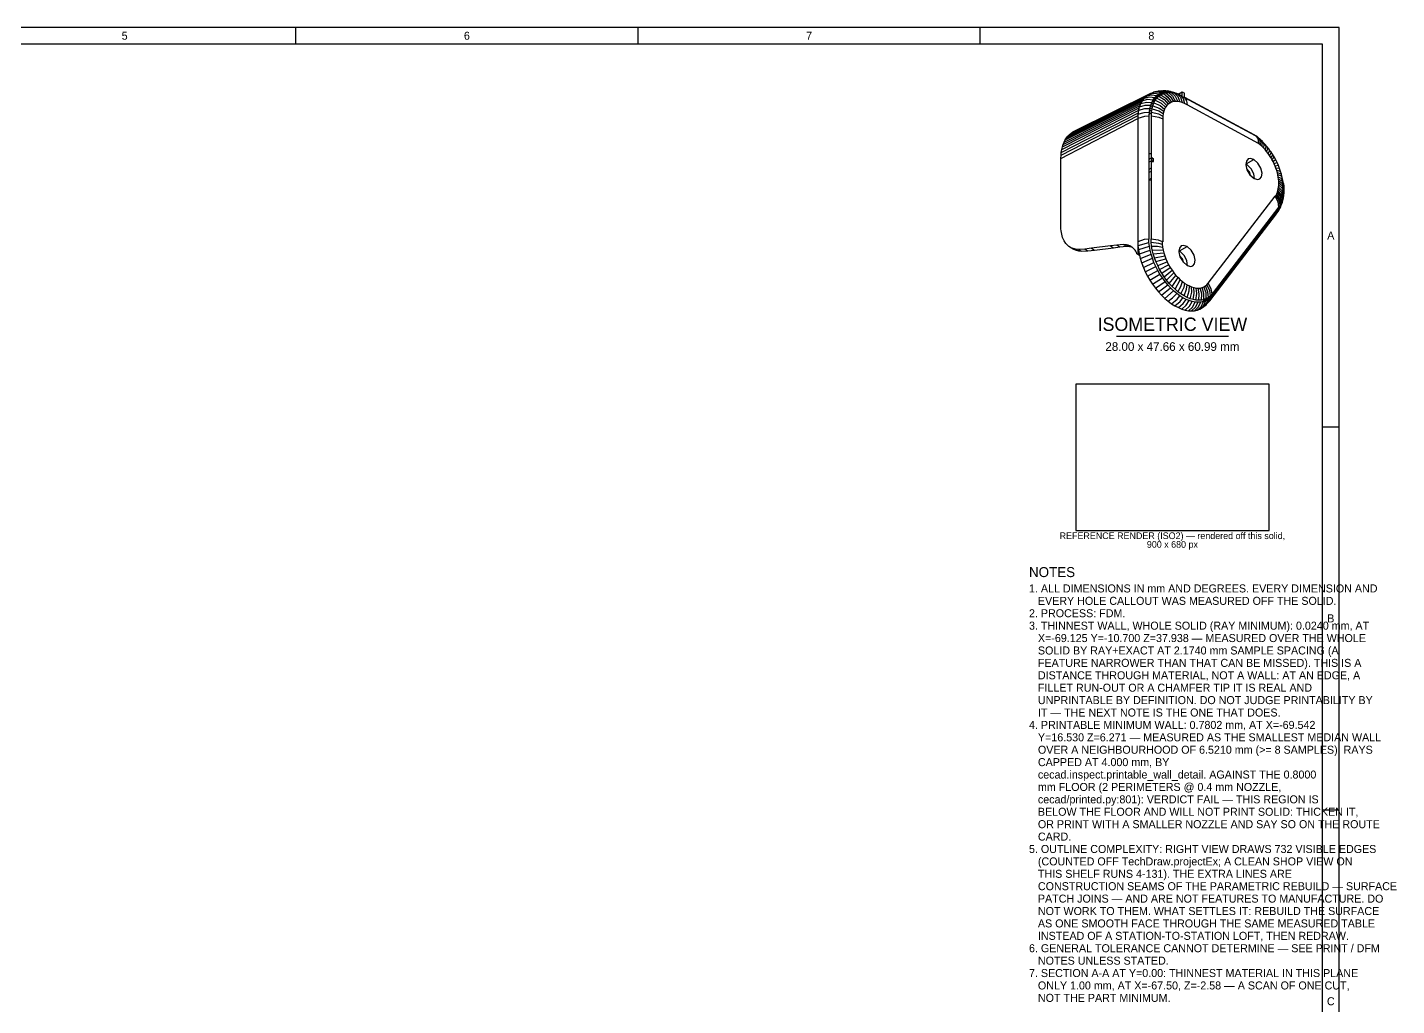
# Model space of a CAD drawing. Header units: millimetres. Extents: x 5 to 853, y 5 to 589.
# Drawn here: x 442.6 to 853.2, y 295.7 to 589 of the extents above; entities that cross this region are included whole.
import ezdxf
from ezdxf.enums import TextEntityAlignment as Align

# ---------------------------------------------------------------- set-up
doc = ezdxf.new("R2010")
doc.units = ezdxf.units.MM
for name, color, linetype in [('FRAME', 7, 'CONTINUOUS'), ('TEXT', 3, 'CONTINUOUS'), ('TITLE', 7, 'CONTINUOUS'), ('VISIBLE', 7, 'CONTINUOUS')]:
    doc.layers.add(name, color=color, linetype=linetype)

msp = doc.modelspace()

# ---------------------------------------------------------------- linework, layer by layer
at = {"layer": 'FRAME'}
for p, q in [((831, 584), (10, 584)), ((831, 10), (831, 584))]:
    msp.add_line(p, q, dxfattribs=at)
at = {"layer": 'TEXT'}
msp.add_line((769.2, 496.4), (802.8, 496.4), dxfattribs=at)
at = {"layer": 'TITLE'}
for p, q in [((836, 589), (5, 589)), ((523.125, 584), (523.125, 589)), ((625.75, 584), (625.75, 589)), ((728.375, 584), (728.375, 589)), ((836, 5), (836, 589)), ((815, 482), (757, 482)), ((757, 482), (757, 438.177778)), ((815, 438.177778), (815, 482)), ((831, 469.2), (836, 469.2)), ((757, 438.177778), (815, 438.177778)), ((831, 354.4), (836, 354.4))]:
    msp.add_line(p, q, dxfattribs=at)
at = {"layer": 'VISIBLE'}
for p, q in [((753.845321, 555.277332), (776.851468, 566.779224)), ((754.224084, 555.876892), (777.194708, 567.322553)), ((754.648381, 556.419806), (777.579212, 567.814549)), ((755.116397, 556.903749), (778.003334, 568.253104)), ((755.626126, 557.326649), (778.465257, 568.636342)), ((756.175386, 557.686695), (778.963004, 568.96262)), ((756.761825, 557.982345), (779.494443, 569.230543)), ((776.550962, 566.186888), (776.851468, 566.779224)), ((776.553431, 566.184283), (776.991558, 567.000978)), ((776.851468, 566.779224), (776.991558, 567.000978)), ((776.922444, 567.009558), (776.87051, 566.91275)), ((776.991558, 567.000978), (776.87051, 566.91275)), ((776.922444, 567.009558), (778.510686, 567.437302)), ((776.984891, 567.093809), (776.922444, 567.009558)), ((776.984891, 567.093809), (777.054618, 567.100799)), ((777.054618, 567.100799), (777.581434, 567.811552)), ((777.054618, 567.100799), (777.194708, 567.322553)), ((777.194708, 567.322553), (777.579212, 567.814549)), ((777.579212, 567.814549), (778.003334, 568.253104)), ((777.581434, 567.811552), (778.191863, 568.409519)), ((777.581434, 567.811552), (779.131246, 568.177768)), ((778.003334, 568.253104), (778.191863, 568.409519)), ((778.191863, 568.409519), (778.062463, 568.333858)), ((778.134821, 568.404739), (778.062463, 568.333858)), ((778.134821, 568.404739), (779.631064, 568.790287)), ((778.216394, 568.461567), (778.134821, 568.404739)), ((778.216394, 568.461567), (778.276728, 568.479928)), ((778.276728, 568.479928), (778.964893, 568.959348)), ((778.276728, 568.479928), (778.465257, 568.636342)), ((778.465257, 568.636342), (778.963004, 568.96262)), ((778.510686, 567.437302), (780.2503, 567.30856)), ((778.963004, 568.96262), (779.494443, 569.230543)), ((778.964893, 568.959348), (779.724166, 569.315606)), ((778.964893, 568.959348), (780.431052, 569.290741)), ((779.131246, 568.177768), (780.759542, 567.995604)), ((779.494443, 569.230543), (779.724166, 569.315606)), ((779.631064, 568.790287), (781.349608, 568.573623)), ((779.710272, 569.310462), (780.309039, 569.534034)), ((779.826788, 566.519108), (780.2503, 567.30856)), ((779.83696, 566.53807), (780.815204, 567.029017)), ((780.137165, 567.09767), (781.259979, 567.658895)), ((780.2503, 567.30856), (780.759542, 567.995604)), ((781.180373, 569.777166), (780.309039, 569.534034)), ((780.309039, 569.534034), (781.696344, 569.636101)), ((780.431052, 569.290741), (782.014817, 569.037051)), ((780.463847, 566.374067), (780.873096, 567.136932)), ((780.469418, 567.604183), (781.883574, 568.308639)), ((780.759542, 567.995604), (781.349608, 568.573623)), ((780.810471, 568.045494), (781.591247, 568.43338)), ((780.873096, 567.136932), (781.365188, 567.800837)), ((780.873096, 567.136932), (782.633763, 566.26441)), ((781.155384, 568.383364), (781.82648, 568.460373)), ((781.180373, 569.777166), (781.681093, 569.874466)), ((781.229032, 568.455509), (783.544374, 569.603427)), ((781.349608, 568.573623), (782.014817, 569.037051)), ((781.365188, 567.800837), (781.935382, 568.35939)), ((781.365188, 567.800837), (783.035063, 566.868904)), ((782.601492, 569.980083), (781.681093, 569.874466)), ((781.681093, 569.874466), (783.544374, 569.603427)), ((781.696344, 569.636101), (782.748761, 569.381424)), ((781.826478, 568.460372), (781.919953, 568.506852)), ((781.919953, 568.506852), (782.015561, 568.517823)), ((782.116325, 568.514677), (781.919953, 568.506852)), ((781.921276, 568.971884), (782.748761, 569.381424)), ((781.935382, 568.35939), (782.578188, 568.807211)), ((781.935382, 568.35939), (783.511995, 567.380079)), ((782.014817, 569.037051), (782.748761, 569.381424)), ((782.015561, 568.517823), (782.530399, 568.773918)), ((782.015561, 568.517823), (782.116325, 568.514677)), ((782.116325, 568.514677), (782.022943, 568.468201)), ((782.022944, 568.468202), (782.088628, 568.466151)), ((782.578188, 568.807211), (783.287416, 569.139987)), ((782.578188, 568.807211), (784.058848, 567.792583)), ((782.601492, 569.980083), (783.088381, 570)), ((782.748761, 569.381424), (783.544374, 569.603427)), ((782.915602, 568.965529), (784.393992, 569.700922)), ((783.035063, 566.868904), (784.322402, 565.568129)), ((783.088381, 570), (784.393992, 569.700922)), ((784.043594, 569.970181), (783.088381, 570)), ((783.287416, 569.139987), (784.056234, 569.354513)), ((783.287416, 569.139987), (784.669415, 568.102148)), ((783.511995, 567.380079), (784.748784, 565.985806)), ((783.544374, 569.603427), (784.393992, 569.700922)), ((784.043594, 569.970181), (784.456607, 569.930066)), ((784.056234, 569.354513), (784.877239, 569.448724)), ((784.056234, 569.354513), (785.337018, 568.305594)), ((784.058848, 567.792583), (785.229464, 566.320679)), ((784.393992, 569.700922), (785.289433, 569.672968)), ((784.456607, 569.930066), (785.289433, 569.672968)), ((785.434442, 569.769514), (784.456607, 569.930066)), ((784.669415, 568.102148), (785.759812, 566.569523)), ((784.829942, 569.443297), (785.289433, 569.672968)), ((784.877239, 569.448724), (785.742524, 569.421712)), ((784.877239, 569.448724), (786.05454, 568.400838)), ((785.289433, 569.672968), (786.222074, 569.519836)), ((785.337018, 568.305594), (786.334722, 566.729942)), ((785.434442, 569.769514), (785.762281, 569.695603)), ((785.742524, 569.421712), (786.643756, 569.273737)), ((785.742524, 569.421712), (786.814479, 568.386896)), ((786.334722, 566.729942), (785.759812, 566.569523)), ((785.762281, 569.695603), (786.222074, 569.519836)), ((786.752304, 569.410365), (785.762281, 569.695603)), ((785.956992, 569.386498), (786.222074, 569.519836)), ((786.05454, 568.400838), (786.948655, 566.800392)), ((786.222074, 569.519836), (787.182933, 569.243)), ((786.948655, 566.800392), (786.334722, 566.729942)), ((786.643756, 569.273737), (787.572255, 569.006225)), ((786.643756, 569.273737), (787.609, 568.263874)), ((786.752304, 569.410365), (787.007022, 569.322214)), ((786.814479, 568.386896), (787.595701, 566.780192)), ((787.595701, 566.780192), (786.948655, 566.800392)), ((787.007022, 569.322214), (787.182933, 569.243)), ((787.99977, 568.919093), (787.007022, 569.322214)), ((787.026199, 569.16355), (787.182933, 569.243)), ((787.182933, 569.243), (788.162756, 568.845127)), ((787.572255, 569.006225), (788.51908, 568.621751)), ((787.572255, 569.006225), (788.429999, 568.032959)), ((788.269627, 566.669539), (787.595701, 566.780192)), ((787.609, 568.263874), (788.269627, 566.669539)), ((787.737471, 569.025604), (788.928058, 569.712989)), ((787.99977, 568.919093), (788.162756, 568.845127)), ((788.077005, 568.801263), (788.162756, 568.845127)), ((788.162756, 568.845127), (788.331526, 568.75762)), ((788.266827, 568.724182), (788.331527, 568.757621)), ((788.963944, 566.469498), (788.269627, 566.669539)), ((788.429999, 568.032959), (788.963944, 566.469498)), ((788.51908, 568.621751), (788.654531, 568.55153)), ((788.51908, 568.621751), (789.269167, 567.696391)), ((788.654529, 568.551532), (788.928058, 568.287311)), ((788.928058, 568.287311), (788.928058, 569.712989)), ((788.928058, 569.712989), (789.657463, 569.291867)), ((788.928058, 568.287311), (789.657463, 567.909234)), ((789.269167, 567.696391), (789.671964, 566.181995)), ((789.657463, 567.909234), (789.657463, 569.291867)), ((789.657463, 568.059296), (810.420328, 556.848798)), ((789.657463, 568.027665), (810.833174, 556.594091)), ((789.657463, 567.961674), (790.219633, 566.986728)), ((790.219633, 566.986728), (790.386868, 565.811904)), ((752.605349, 550.649695), (775.72779, 562.585599)), ((752.684105, 551.527549), (775.799159, 563.381122)), ((752.81499, 552.367381), (775.917769, 564.142189)), ((752.997444, 553.165596), (776.083111, 564.865542)), ((753.230685, 553.918775), (776.294477, 565.548082)), ((753.513714, 554.623693), (776.550962, 566.186888)), ((775.661615, 562.938103), (775.655655, 562.801455)), ((775.756919, 562.910283), (775.655655, 562.801455)), ((775.661615, 562.938103), (777.547269, 563.525806)), ((775.679438, 563.066554), (775.661615, 562.938103)), ((775.679438, 563.066554), (775.770031, 563.056437)), ((775.703966, 561.759027), (775.72779, 562.585599)), ((775.706638, 561.757485), (775.756919, 562.910283)), ((775.72779, 562.585599), (775.756919, 562.910283)), ((775.770031, 563.056437), (775.920389, 564.140074)), ((775.770031, 563.056437), (775.799159, 563.381122)), ((775.799159, 563.381122), (775.917769, 564.142189)), ((775.917769, 564.142189), (776.083111, 564.865542)), ((775.920389, 564.140074), (776.169378, 565.144113)), ((775.920389, 564.140074), (777.731433, 564.643384)), ((776.087345, 565.163702), (776.057831, 565.044687)), ((776.169378, 565.144113), (776.057831, 565.044687)), ((776.083111, 564.865542), (776.169378, 565.144113)), ((776.087345, 565.163702), (777.800254, 565.655875)), ((776.128266, 565.272135), (776.087345, 565.163702)), ((776.128266, 565.272135), (776.20821, 565.26951)), ((776.20821, 565.26951), (776.553431, 566.184283)), ((776.20821, 565.26951), (776.294477, 565.548082)), ((776.294477, 565.548082), (776.550962, 566.186888)), ((776.553431, 566.184283), (778.214531, 566.605658)), ((777.547269, 563.525806), (779.107058, 563.616817)), ((777.731433, 564.643384), (779.252401, 564.664306)), ((777.800254, 565.655875), (779.493084, 565.634852)), ((778.214531, 566.605658), (779.826788, 566.519108)), ((779.058454, 562.502475), (779.107058, 563.616817)), ((779.085805, 563.129536), (779.764464, 563.480291)), ((779.107058, 563.616817), (779.252401, 564.664306)), ((779.144831, 563.889046), (779.863898, 564.25809)), ((779.245007, 564.611013), (780.013207, 565.00273)), ((779.252401, 564.664306), (779.493084, 565.634852)), ((779.410848, 565.303237), (780.213229, 565.709974)), ((779.493084, 565.634852), (779.826788, 566.519108)), ((779.611123, 565.947636), (780.466446, 566.378912)), ((779.721389, 562.492704), (779.768356, 563.569518)), ((779.768356, 563.569518), (779.908804, 564.581729)), ((779.768356, 563.569518), (781.881993, 563.058194)), ((779.908804, 564.581729), (780.141381, 565.51959)), ((779.908804, 564.581729), (781.933308, 563.960733)), ((780.141381, 565.51959), (780.463847, 566.374067)), ((780.141381, 565.51959), (782.078389, 564.802265)), ((780.463847, 566.374067), (782.3133, 565.573027)), ((781.881993, 563.058194), (783.128318, 562.404019)), ((781.933308, 563.960733), (783.233343, 563.160934)), ((782.078389, 564.802265), (783.40726, 563.86225)), ((782.3133, 565.573027), (783.648395, 564.501214)), ((782.633763, 566.26441), (783.954424, 565.071672)), ((783.233343, 563.160934), (783.128318, 562.404019)), ((783.40726, 563.86225), (783.233343, 563.160934)), ((783.648395, 564.501214), (783.40726, 563.86225)), ((783.954424, 565.071672), (783.648395, 564.501214)), ((784.322402, 565.568129), (783.954424, 565.071672)), ((784.748784, 565.985806), (784.322402, 565.568129)), ((785.229464, 566.320679), (784.748784, 565.985806)), ((785.759812, 566.569523), (785.229464, 566.320679)), ((789.671964, 566.181995), (788.963944, 566.469498)), ((790.386868, 565.811904), (789.671964, 566.181995)), ((811.836573, 554.230394), (790.386868, 565.811904)), ((752.57906, 549.737579), (775.608012, 561.709146)), ((775.608012, 561.709146), (775.703966, 561.759027)), ((775.608012, 561.709146), (775.608012, 524.787247)), ((775.703966, 521.047028), (775.703966, 561.759027)), ((775.706638, 561.757485), (777.727652, 562.382064)), ((775.706638, 524.835586), (775.706638, 561.757485)), ((777.727652, 562.382064), (779.058454, 562.502475)), ((779.058454, 525.580576), (779.058454, 562.502475)), ((779.721389, 549.893011), (779.721389, 562.492704)), ((779.721389, 562.492704), (781.928221, 562.105674)), ((781.928221, 562.105674), (783.093197, 561.598795)), ((783.128318, 562.404019), (783.093197, 561.598795)), ((783.093197, 561.598795), (783.093197, 524.676897)), ((753.230685, 553.918775), (753.513714, 554.623693)), ((753.513714, 554.623693), (753.845321, 555.277332)), ((753.845321, 555.277332), (754.224084, 555.876892)), ((754.224084, 555.876892), (754.648381, 556.419806)), ((754.648381, 556.419806), (755.116397, 556.903749)), ((755.116397, 556.903749), (755.626126, 557.326649)), ((755.626126, 557.326649), (756.175386, 557.686695)), ((756.175386, 557.686695), (756.761825, 557.982345)), ((810.380282, 556.838625), (810.420328, 556.848798)), ((810.420328, 556.848798), (810.427011, 556.845227)), ((810.427011, 556.845227), (810.57319, 556.734467)), ((810.833174, 556.594091), (810.878666, 556.559643)), ((810.878666, 556.559643), (811.609453, 555.641842)), ((811.533061, 556.053525), (810.878666, 556.559643)), ((811.526129, 556.058861), (811.533061, 556.053525)), ((811.533061, 556.053525), (811.629824, 555.974547)), ((811.609453, 555.641842), (811.836573, 554.230394)), ((811.629824, 555.974547), (812.2432, 555.07781)), ((812.275784, 555.417925), (811.629824, 555.974547)), ((812.2432, 555.07781), (812.34049, 553.808298)), ((812.275784, 555.417925), (812.348584, 555.351988)), ((812.348584, 555.351988), (812.849052, 554.489889)), ((812.982233, 554.748414), (812.348584, 555.351988)), ((812.849052, 554.489889), (812.835361, 553.351559)), ((812.982233, 554.748414), (813.036043, 554.69469)), ((813.036043, 554.69469), (813.428447, 553.879659)), ((813.653914, 554.047669), (813.036043, 554.69469)), ((752.57906, 549.737579), (752.605349, 550.649695)), ((752.605349, 550.649695), (752.684105, 551.527549)), ((752.684105, 551.527549), (752.81499, 552.367381)), ((752.81499, 552.367381), (752.997444, 553.165596)), ((752.997444, 553.165596), (753.230685, 553.918775)), ((779.058454, 551.155628), (779.673729, 551.14852)), ((779.673729, 551.14852), (779.721389, 551.151568)), ((812.34049, 553.808298), (811.836573, 554.230394)), ((812.835361, 553.351559), (812.34049, 553.808298)), ((813.318824, 552.862357), (812.835361, 553.351559)), ((813.428447, 553.879659), (813.318824, 552.862357)), ((813.78857, 552.343027), (813.318824, 552.862357)), ((813.653914, 554.047669), (813.692723, 554.005153)), ((813.692723, 554.005153), (813.982384, 553.248205)), ((814.291618, 553.318206), (813.692723, 554.005153)), ((813.982384, 553.248205), (813.78857, 552.343027)), ((814.242357, 551.79605), (813.78857, 552.343027)), ((814.511371, 552.596639), (814.242357, 551.79605)), ((814.67802, 551.224035), (814.242357, 551.79605)), ((814.291618, 553.318206), (814.318705, 553.285739)), ((814.318705, 553.285739), (814.511371, 552.596639)), ((814.895647, 552.562405), (814.318705, 553.285739)), ((815.015548, 551.926131), (814.67802, 551.224035)), ((815.093477, 550.629714), (814.67802, 551.224035)), ((814.895647, 552.562405), (814.913719, 552.538738)), ((814.913719, 552.538738), (815.015548, 551.926131)), ((815.465925, 551.782573), (814.913719, 552.538738)), ((815.494776, 551.237905), (815.093477, 550.629714)), ((815.486747, 550.015923), (815.093477, 550.629714)), ((815.465925, 551.782573), (815.47723, 551.766398)), ((815.47723, 551.766398), (815.494776, 551.237905)), ((816.002082, 550.980978), (815.47723, 551.766398)), ((815.948714, 550.533234), (815.486747, 550.015923)), ((816.008497, 550.97094), (815.948714, 550.533234)), ((816.002082, 550.980978), (816.008497, 550.97094)), ((816.503531, 550.159861), (816.008497, 550.97094)), ((752.57906, 528.722618), (752.57906, 549.737579)), ((779.058454, 549.510266), (779.810492, 549.944455)), ((779.058454, 548.668021), (779.810492, 549.102211)), ((779.058454, 546.522071), (779.721389, 546.904816)), ((779.721384, 548.837813), (780.360439, 548.784699)), ((779.721389, 525.642809), (779.721389, 548.837813)), ((779.810492, 549.944455), (780.360439, 549.626943)), ((779.810492, 549.102211), (779.810492, 549.944455)), ((779.810492, 549.102211), (780.360439, 548.784699)), ((780.360439, 548.784699), (780.360439, 549.626943)), ((808.174139, 548.917086), (808.000366, 547.824939)), ((808.000366, 547.824939), (808.338274, 546.329093)), ((808.166121, 548.062038), (808.002894, 548.149987)), ((808.166121, 548.062038), (810.445512, 549.378046)), ((809.644535, 546.634785), (808.166121, 548.062038)), ((808.714468, 549.549519), (808.174139, 548.917086)), ((809.108282, 545.649072), (808.222547, 546.650656)), ((808.338274, 546.329093), (809.246589, 544.778882)), ((809.335586, 549.711627), (808.714468, 549.549519)), ((810.445512, 549.378046), (809.335586, 549.711627)), ((810.41662, 545.048453), (809.644535, 546.634785)), ((811.644436, 548.323642), (810.445512, 549.378046)), ((812.552751, 546.773431), (811.644436, 548.323642)), ((812.890659, 545.277585), (812.552751, 546.773431)), ((815.855951, 549.385594), (815.486747, 550.015923)), ((816.506621, 550.154558), (815.855951, 549.385594)), ((816.199327, 548.741733), (815.855951, 549.385594)), ((816.970586, 549.319406), (816.199327, 548.741733)), ((816.515236, 548.087416), (816.199327, 548.741733)), ((816.503531, 550.159861), (816.506621, 550.154558)), ((816.969513, 549.321433), (816.506621, 550.154558)), ((817.399275, 548.467587), (816.515236, 548.087416)), ((816.80217, 547.425766), (816.515236, 548.087416)), ((817.791426, 547.601274), (816.80217, 547.425766)), ((817.058759, 546.759942), (816.80217, 547.425766)), ((816.969513, 549.321433), (816.970586, 549.319406)), ((817.399142, 548.467866), (816.970586, 549.319406)), ((817.283779, 546.093121), (817.058759, 546.759942)), ((818.145282, 546.723691), (817.058759, 546.759942)), ((817.399142, 548.467866), (817.399275, 548.467587)), ((817.791426, 547.601274), (817.399275, 548.467587)), ((817.79149, 547.601124), (817.791426, 547.601274)), ((818.145282, 546.723691), (817.79149, 547.601124)), ((818.145947, 546.721934), (818.145282, 546.723691)), ((818.459535, 545.837044), (818.145947, 546.721934)), ((779.058454, 545.588672), (779.081087, 545.56301)), ((779.058454, 544.773293), (779.081087, 544.784616)), ((779.081087, 545.56301), (779.721389, 545.932688)), ((779.081087, 543.417059), (779.081087, 545.56301)), ((779.081087, 543.417059), (779.721389, 543.786738)), ((779.081087, 543.417059), (779.721389, 543.047381)), ((809.420108, 544.576421), (809.108282, 545.649072)), ((809.246589, 544.778882), (810.475342, 543.707466)), ((810.60874, 543.63653), (810.41662, 545.048453)), ((810.475342, 543.707466), (811.578569, 543.391309)), ((811.578569, 543.391309), (812.176557, 543.553005)), ((812.176557, 543.553005), (812.716886, 544.185438)), ((812.716886, 544.185438), (812.890659, 545.277585)), ((817.476154, 545.428487), (817.283779, 546.093121)), ((818.459535, 545.837044), (817.283779, 546.093121)), ((817.634967, 544.769213), (817.476154, 545.428487)), ((818.732907, 544.943126), (817.476154, 545.428487)), ((817.75946, 544.118446), (817.634967, 544.769213)), ((818.566836, 544.466022), (817.634967, 544.769213)), ((817.849037, 543.479293), (817.75946, 544.118446)), ((818.755363, 543.673822), (817.75946, 544.118446)), ((817.903273, 542.854804), (817.849037, 543.479293)), ((818.909696, 542.876732), (817.849037, 543.479293)), ((817.921907, 542.247961), (817.903273, 542.854804)), ((819.009259, 542.096324), (817.903273, 542.854804)), ((817.904851, 541.661661), (817.921907, 542.247961)), ((819.034048, 541.367508), (817.921907, 542.247961)), ((818.461264, 545.831804), (818.459535, 545.837044)), ((818.732907, 544.943126), (818.461264, 545.831804)), ((818.963985, 544.043573), (818.566836, 544.466022)), ((818.735933, 544.932359), (818.732907, 544.943126)), ((818.963985, 544.043573), (818.735933, 544.932359)), ((819.151177, 543.139842), (818.755363, 543.673822)), ((819.292646, 542.233192), (818.909696, 542.876732)), ((818.968276, 544.025042), (818.963985, 544.043573)), ((819.151177, 543.139842), (818.968276, 544.025042)), ((819.383789, 541.346363), (819.009259, 542.096324)), ((819.156377, 543.111095), (819.151177, 543.139842)), ((819.292646, 542.233192), (819.156377, 543.111095)), ((819.296888, 542.201797), (819.292646, 542.233192)), ((819.296888, 542.201797), (819.383789, 541.346363)), ((796.75553, 512.266886), (816.814174, 538.352254)), ((816.814174, 538.352254), (817.069391, 538.723491)), ((817.706278, 536.718462), (816.814174, 538.352254)), ((817.069391, 538.723491), (817.292987, 539.132095)), ((818.013542, 537.157078), (817.069391, 538.723491)), ((817.292987, 539.132095), (817.483896, 539.576117)), ((818.282656, 537.641748), (817.292987, 539.132095)), ((817.483896, 539.576117), (817.641205, 540.053435)), ((818.512259, 538.170039), (817.483896, 539.576117)), ((817.641205, 540.053435), (817.764165, 540.561773)), ((818.701189, 538.739317), (817.641205, 540.053435)), ((817.764165, 540.561773), (817.852187, 541.098702)), ((818.848488, 539.346766), (817.764165, 540.561773)), ((817.852187, 541.098702), (817.904851, 541.661661)), ((818.9534, 539.989397), (817.852187, 541.098702)), ((819.015372, 540.66407), (817.904851, 541.661661)), ((818.862699, 536.851683), (818.512259, 538.170039)), ((819.072078, 537.505434), (818.701189, 538.739317)), ((819.233282, 538.202215), (818.848488, 539.346766)), ((819.345496, 538.938505), (818.9534, 539.989397)), ((819.408155, 539.710587), (819.015372, 540.66407)), ((819.42094, 540.51456), (819.034048, 541.367508)), ((819.233282, 538.202215), (819.072078, 537.505434)), ((819.219318, 537.68494), (819.336189, 538.469176)), ((819.346558, 538.551831), (819.231901, 537.785827)), ((819.345496, 538.938505), (819.233282, 538.202215)), ((819.281789, 538.520493), (819.346641, 538.552926)), ((819.336189, 538.469176), (819.346558, 538.551831)), ((819.408155, 539.710587), (819.345496, 538.938505)), ((819.346641, 538.552926), (819.346558, 538.551831)), ((819.40948, 539.355984), (819.346641, 538.552926)), ((819.378271, 539.342354), (819.409487, 539.357329)), ((819.383789, 541.346363), (819.42094, 540.51456)), ((819.42094, 540.51456), (819.408155, 539.710587)), ((819.409487, 539.357329), (819.40948, 539.355984)), ((819.420215, 540.193307), (819.409487, 539.357329)), ((819.415826, 540.192947), (819.420118, 540.194914)), ((819.416919, 540.261705), (819.420118, 540.194914)), ((819.420118, 540.194914), (819.420215, 540.193307)), ((817.90941, 534.639727), (797.850766, 508.554359)), ((817.957271, 535.180435), (797.898627, 509.095066)), ((817.247728, 534.257705), (817.90941, 534.639727)), ((817.36095, 533.247625), (817.90941, 534.639727)), ((817.36095, 533.247625), (817.755016, 533.824721)), ((817.692647, 534.836303), (818.269638, 535.165832)), ((817.957271, 535.180435), (817.706278, 536.718462)), ((817.755016, 533.824721), (817.925659, 534.105559)), ((818.269563, 535.16571), (817.90941, 534.639727)), ((817.925659, 534.105559), (818.269563, 535.16571)), ((817.925659, 534.105559), (818.263716, 534.734987)), ((818.303885, 535.68624), (817.957271, 535.180435)), ((818.303885, 535.68624), (818.013542, 537.157078)), ((818.196038, 535.528862), (818.583485, 535.746601)), ((818.263716, 534.734987), (818.382457, 534.984553)), ((818.269638, 535.165832), (818.269563, 535.16571)), ((818.583359, 535.746331), (818.269638, 535.165832)), ((818.606203, 536.244262), (818.282656, 537.641748)), ((818.606203, 536.244262), (818.303885, 535.68624)), ((818.382457, 534.984553), (818.583359, 535.746331)), ((818.382457, 534.984553), (818.664336, 535.660396)), ((818.583485, 535.746601), (818.583359, 535.746331)), ((818.84919, 536.378615), (818.583485, 535.746601)), ((818.862699, 536.851683), (818.606203, 536.244262)), ((818.60678, 536.245627), (818.849344, 536.379059)), ((818.664336, 535.660396), (818.743288, 535.876546)), ((818.743288, 535.876546), (818.969456, 536.593672)), ((818.743288, 535.876546), (818.84919, 536.378615)), ((818.849344, 536.379059), (818.84919, 536.378615)), ((819.065695, 537.059323), (818.849344, 536.379059)), ((819.072078, 537.505434), (818.862699, 536.851683)), ((818.901152, 536.971746), (819.065852, 537.059965)), ((818.969456, 536.593672), (819.019432, 536.778309)), ((819.019432, 536.778309), (819.190499, 537.531416)), ((819.019432, 536.778309), (819.065695, 537.059323)), ((819.065852, 537.059965), (819.065695, 537.059323)), ((819.231768, 537.784967), (819.065852, 537.059965)), ((819.123995, 537.729838), (819.231901, 537.785827)), ((819.190499, 537.531416), (819.219318, 537.68494)), ((819.219318, 537.68494), (819.231768, 537.784967)), ((819.231901, 537.785827), (819.231768, 537.784967)), ((797.193058, 507.01154), (817.251703, 533.096909)), ((817.251703, 533.096909), (817.36095, 533.247625)), ((752.588655, 528.581171), (752.57906, 528.722618)), ((752.627037, 528.032608), (752.588655, 528.581171)), ((753.058829, 526.014599), (752.627037, 528.032608)), ((753.538599, 524.958527), (753.058829, 526.014599)), ((777.615656, 525.498403), (778.940433, 525.648716)), ((778.984098, 524.534239), (778.940433, 525.648716)), ((778.943218, 525.577636), (779.058454, 525.580576)), ((778.945406, 525.521808), (779.058454, 525.580576)), ((779.628724, 524.569492), (779.58644, 525.648718)), ((779.58644, 525.648718), (781.728311, 525.292724)), ((754.018369, 524.249882), (753.538599, 524.958527)), ((754.498139, 523.730741), (754.018369, 524.249882)), ((754.977909, 523.327409), (754.498139, 523.730741)), ((755.457679, 523.029358), (754.977909, 523.327409)), ((755.937449, 522.794475), (755.457679, 523.029358)), ((755.457679, 523.029358), (756.369435, 522.502955)), ((756.896988, 522.503686), (755.937449, 522.794475)), ((755.937449, 522.794475), (756.849205, 522.268072)), ((756.369435, 522.502955), (756.849205, 522.268072)), ((756.849205, 522.268072), (757.808745, 521.977283)), ((757.856528, 522.391874), (756.896988, 522.503686)), ((756.896988, 522.503686), (757.808745, 521.977283)), ((757.808745, 521.977283), (758.768284, 521.865471)), ((759.775607, 522.536732), (757.856528, 522.391874)), ((757.856528, 522.391874), (758.768284, 521.865471)), ((758.768284, 521.865471), (760.687364, 522.010329)), ((761.694687, 522.765814), (759.775607, 522.536732)), ((759.775607, 522.536732), (760.687364, 522.010329)), ((760.687364, 522.010329), (762.606443, 522.239411)), ((767.451925, 523.463589), (761.694687, 522.765814)), ((761.694687, 522.765814), (762.606443, 522.239411)), ((762.606443, 522.239411), (768.363681, 522.937186)), ((769.371004, 523.692672), (767.451925, 523.463589)), ((767.451925, 523.463589), (768.363681, 522.937186)), ((768.363681, 522.937186), (770.282761, 523.166269)), ((771.290083, 523.89017), (769.371004, 523.692672)), ((769.371004, 523.692672), (770.282761, 523.166269)), ((770.282761, 523.166269), (772.20184, 523.363767)), ((772.249623, 523.82047), (771.290083, 523.89017)), ((771.290083, 523.89017), (772.20184, 523.363767)), ((772.20184, 523.363767), (773.16138, 523.294067)), ((772.729393, 523.701395), (772.249623, 523.82047)), ((772.249623, 523.82047), (773.16138, 523.294067)), ((773.209163, 523.529681), (772.729393, 523.701395)), ((772.729393, 523.701395), (773.64115, 523.174993)), ((773.16138, 523.294067), (773.64115, 523.174993)), ((773.64115, 523.174993), (773.966796, 523.05844)), ((775.706638, 524.835586), (775.78233, 524.871688)), ((775.71026, 524.833495), (775.706638, 524.835586)), ((775.71026, 524.833495), (777.615656, 525.498403)), ((775.757812, 523.619803), (775.71026, 524.833495)), ((775.757812, 523.619803), (778.984098, 524.534239)), ((775.900062, 522.361581), (775.757812, 523.619803)), ((775.900062, 522.361581), (779.11472, 523.378873)), ((776.135792, 521.069591), (775.900062, 522.361581)), ((776.135792, 521.069591), (779.33118, 522.192498)), ((779.11472, 523.378873), (778.984098, 524.534239)), ((779.33118, 522.192498), (779.11472, 523.378873)), ((779.631629, 520.985261), (779.33118, 522.192498)), ((779.628724, 524.569492), (781.86424, 524.340374)), ((779.755213, 523.450671), (779.628724, 524.569492)), ((779.964827, 522.301823), (779.755213, 523.450671)), ((779.755213, 523.450671), (781.530784, 523.442799)), ((780.255773, 521.132771), (779.964827, 522.301823)), ((779.964827, 522.301823), (783.196547, 522.251952)), ((781.530784, 523.442799), (783.038067, 523.120548)), ((781.728311, 525.292724), (782.910465, 524.782397)), ((781.86424, 524.340374), (782.942434, 523.966441)), ((782.910465, 524.782397), (782.942434, 523.966441)), ((783.093197, 524.676897), (782.910465, 524.782397)), ((782.942434, 523.966441), (783.038067, 523.120548)), ((783.038067, 523.120548), (783.196547, 522.251952)), ((783.196547, 522.251952), (783.416519, 521.368082)), ((788.115495, 522.831718), (787.941722, 521.739571)), ((787.941722, 521.739571), (788.27963, 520.243725)), ((788.107477, 521.97667), (787.94425, 522.064619)), ((788.107477, 521.97667), (790.386868, 523.292677)), ((789.585891, 520.549417), (788.107477, 521.97667)), ((788.655824, 523.46415), (788.115495, 522.831718)), ((789.276942, 523.626258), (788.655824, 523.46415)), ((790.386868, 523.292677), (789.276942, 523.626258)), ((791.585792, 522.238274), (790.386868, 523.292677)), ((792.494107, 520.688062), (791.585792, 522.238274)), ((775.703966, 521.047028), (775.368127, 521.125116)), ((775.368127, 521.125116), (776.248467, 520.616851)), ((775.703966, 521.047028), (776.214809, 520.752092)), ((776.214809, 520.752092), (776.135792, 521.069591)), ((776.462989, 519.754881), (776.214809, 520.752092)), ((776.462989, 519.754881), (779.631629, 520.985261)), ((776.878852, 518.428694), (776.462989, 519.754881)), ((776.878852, 518.428694), (780.013497, 519.767486)), ((777.257574, 517.426032), (776.878852, 518.428694)), ((777.166398, 517.367065), (777.166398, 517.667418)), ((777.166398, 517.367065), (777.257574, 517.426032)), ((777.166398, 517.367065), (777.286379, 517.049418)), ((777.286379, 517.049418), (780.473518, 518.549587)), ((780.013497, 519.767486), (779.631629, 520.985261)), ((780.473518, 518.549587), (780.013497, 519.767486)), ((780.255773, 521.132771), (783.416519, 521.368082)), ((780.625562, 519.953515), (780.255773, 521.132771)), ((781.007757, 517.34198), (780.473518, 518.549587)), ((780.625562, 519.953515), (783.696101, 520.476497)), ((781.071032, 518.774139), (780.625562, 519.953515)), ((781.071032, 518.774139), (784.032901, 519.584821)), ((781.588373, 517.604729), (781.071032, 518.774139)), ((781.588373, 517.604729), (784.424041, 518.70068)), ((782.173162, 516.455286), (781.588373, 517.604729)), ((782.173162, 516.455286), (784.866175, 517.831635)), ((783.416519, 521.368082), (783.696101, 520.476497)), ((783.696101, 520.476497), (784.032901, 519.584821)), ((784.032901, 519.584821), (784.424041, 518.70068)), ((784.424041, 518.70068), (784.866175, 517.831635)), ((784.866175, 517.831635), (785.355521, 516.985118)), ((789.049638, 519.563704), (788.163903, 520.565288)), ((788.27963, 520.243725), (789.187945, 518.693513)), ((789.361464, 518.491052), (789.049638, 519.563704)), ((789.187945, 518.693513), (790.416698, 517.622098)), ((790.357976, 518.963084), (789.585891, 520.549417)), ((790.550096, 517.551161), (790.357976, 518.963084)), ((790.416698, 517.622098), (791.519925, 517.30594)), ((791.519925, 517.30594), (792.117913, 517.467637)), ((792.117913, 517.467637), (792.658241, 518.100069)), ((792.832015, 519.192216), (792.494107, 520.688062)), ((792.658241, 518.100069), (792.832015, 519.192216)), ((777.286379, 517.049418), (777.868319, 515.733988)), ((777.868319, 515.733988), (781.007757, 517.34198)), ((777.868319, 515.733988), (778.526127, 514.441019)), ((778.526127, 514.441019), (781.611647, 516.154992)), ((778.526127, 514.441019), (779.254179, 513.181567)), ((779.254179, 513.181567), (782.280023, 514.998773)), ((780.046248, 511.966403), (783.007168, 513.883213)), ((781.611647, 516.154992), (781.007757, 517.34198)), ((782.280023, 514.998773), (781.611647, 516.154992)), ((782.820396, 515.33564), (782.173162, 516.455286)), ((783.007168, 513.883213), (782.280023, 514.998773)), ((782.820396, 515.33564), (785.355521, 516.985118)), ((783.524542, 514.255365), (782.820396, 515.33564)), ((783.786865, 512.817851), (783.007168, 513.883213)), ((783.524542, 514.255365), (785.887896, 516.168368)), ((784.279576, 513.223701), (783.524542, 514.255365)), ((784.279576, 513.223701), (786.458745, 515.388371)), ((785.079042, 512.24947), (787.063187, 514.651797)), ((785.355521, 516.985118), (785.887896, 516.168368)), ((785.887896, 516.168368), (786.458745, 515.388371)), ((785.916104, 511.341004), (787.696054, 513.964944)), ((786.458745, 515.388371), (787.063187, 514.651797)), ((786.783602, 510.506072), (788.351932, 513.333687)), ((787.063187, 514.651797), (787.696054, 513.964944)), ((787.696054, 513.964944), (788.351932, 513.333687)), ((788.351932, 513.333687), (789.025213, 512.763425)), ((779.254179, 513.181567), (780.046248, 511.966403)), ((780.046248, 511.966403), (780.895561, 510.805919)), ((780.895561, 510.805919), (783.786865, 512.817851)), ((780.895561, 510.805919), (781.794853, 509.71004)), ((781.794853, 509.71004), (784.612445, 511.811798)), ((781.794853, 509.71004), (782.736435, 508.688138)), ((782.736435, 508.688138), (785.476848, 510.873658)), ((783.712254, 507.748951), (786.372682, 510.011454)), ((784.612445, 511.811798), (783.786865, 512.817851)), ((785.079042, 512.24947), (784.279576, 513.223701)), ((785.476848, 510.873658), (784.612445, 511.811798)), ((785.916104, 511.341004), (785.079042, 512.24947)), ((786.372682, 510.011454), (785.476848, 510.873658)), ((786.783602, 510.506072), (785.916104, 511.341004)), ((786.045653, 507.887106), (787.292285, 509.232559)), ((787.292285, 509.232559), (786.372682, 510.011454)), ((787.674117, 509.751814), (786.783602, 510.506072)), ((788.227793, 508.543634), (787.292285, 509.232559)), ((787.674117, 509.751814), (788.553026, 511.295071)), ((788.580035, 509.084681), (787.674117, 509.751814)), ((788.553026, 511.295071), (789.025213, 512.763425)), ((788.580035, 509.084681), (789.496018, 511.134896)), ((789.025213, 512.763425), (789.710139, 512.259034)), ((789.493607, 508.510377), (790.253252, 510.542925)), ((789.496018, 511.134896), (789.710139, 512.259034)), ((789.710139, 512.259034), (790.400852, 511.824828)), ((790.253252, 510.542925), (790.400852, 511.824828)), ((790.400852, 511.824828), (791.091446, 511.464519)), ((790.407022, 508.033815), (791.026273, 510.047423)), ((791.026273, 510.047423), (791.091446, 511.464519)), ((791.091446, 511.464519), (791.776014, 511.181191)), ((791.312466, 507.65907), (791.804266, 509.650851)), ((791.776014, 511.181191), (792.448702, 510.977264)), ((791.804266, 509.650851), (791.776014, 511.181191)), ((792.202198, 507.389347), (792.577494, 509.355195)), ((792.448702, 510.977264), (793.103757, 510.854484)), ((792.577494, 509.355195), (792.448702, 510.977264)), ((793.068607, 507.226952), (793.337031, 509.161825)), ((793.103757, 510.854484), (793.735578, 510.813901)), ((793.337031, 509.161825), (793.103757, 510.854484)), ((793.735578, 510.813901), (794.338761, 510.855861)), ((794.074615, 509.071419), (793.735578, 510.813901)), ((794.338761, 510.855861), (794.908147, 510.980005)), ((794.782569, 509.083913), (794.338761, 510.855861)), ((794.908147, 510.980005), (795.438867, 511.185273)), ((795.453771, 509.198469), (794.908147, 510.980005)), ((795.438867, 511.185273), (795.926383, 511.469908)), ((796.081637, 509.413463), (795.438867, 511.185273)), ((795.455185, 507.392972), (795.453771, 509.198469)), ((795.926383, 511.469908), (796.366525, 511.831476)), ((796.660127, 509.726485), (795.926383, 511.469908)), ((796.157142, 507.664469), (796.081637, 509.413463)), ((796.366525, 511.831476), (796.75553, 512.266886)), ((797.183762, 510.134344), (796.366525, 511.831476)), ((796.801956, 508.040942), (796.660127, 509.726485)), ((797.647634, 510.633093), (796.75553, 512.266886)), ((797.38411, 508.519171), (797.183762, 510.134344)), ((797.898627, 509.095066), (797.647634, 510.633093)), ((782.736435, 508.688138), (783.712254, 507.748951)), ((783.712254, 507.748951), (784.713965, 506.900512)), ((784.713965, 506.900512), (786.045653, 507.887106)), ((784.713965, 506.900512), (785.733001, 506.150076)), ((785.733001, 506.150076), (787.390873, 507.505932)), ((785.733001, 506.150076), (786.760647, 505.504062)), ((786.760647, 505.504062), (788.299536, 506.787082)), ((786.760647, 505.504062), (787.788116, 504.967994)), ((787.390873, 507.505932), (788.227793, 508.543634)), ((787.788116, 504.967994), (789.230435, 506.19112)), ((789.171206, 507.950572), (788.227793, 508.543634)), ((788.299536, 506.787082), (789.171206, 507.950572)), ((789.493607, 508.510377), (788.580035, 509.084681)), ((788.806619, 504.546456), (790.169472, 505.719553)), ((790.114456, 507.458444), (789.171206, 507.950572)), ((789.230435, 506.19112), (790.114456, 507.458444)), ((790.407022, 508.033815), (789.493607, 508.510377)), ((789.807448, 504.243053), (791.104307, 505.373872)), ((791.049476, 507.071458), (790.114456, 507.458444)), ((790.169472, 505.719553), (791.049476, 507.071458)), ((791.312466, 507.65907), (790.407022, 508.033815)), ((790.782043, 504.06038), (792.023815, 505.155165)), ((791.968269, 506.792925), (791.049476, 507.071458)), ((791.104307, 505.373872), (791.968269, 506.792925)), ((792.202198, 507.389347), (791.312466, 507.65907)), ((791.722069, 504), (792.917807, 505.063898)), ((792.862979, 506.625225), (791.968269, 506.792925)), ((792.023815, 505.155165), (792.862979, 506.625225)), ((793.068607, 507.226952), (792.202198, 507.389347)), ((792.619487, 504.062428), (793.776887, 505.099779)), ((793.725954, 506.569794), (792.862979, 506.625225)), ((792.917807, 505.063898), (793.725954, 506.569794)), ((793.904285, 507.173274), (793.068607, 507.226952)), ((793.466622, 504.247131), (794.592381, 505.261673)), ((794.549813, 506.627105), (793.725954, 506.569794)), ((793.776887, 505.099779), (794.549813, 506.627105)), ((793.904285, 507.173274), (794.074615, 509.071419)), ((794.702085, 507.228772), (793.904285, 507.173274)), ((794.256231, 504.552529), (795.356313, 505.547555)), ((795.327511, 506.796668), (794.549813, 506.627105)), ((794.592381, 505.261673), (795.327511, 506.796668)), ((794.702085, 507.228772), (794.782569, 509.083913)), ((795.455185, 507.392972), (794.702085, 507.228772)), ((794.981559, 504.97601), (795.467017, 505.316654)), ((795.060398, 506.738429), (795.438501, 507.161637)), ((795.291492, 506.788815), (797.319443, 507.959653)), ((796.052398, 507.077034), (795.327511, 506.796668)), ((795.356313, 505.547555), (796.052398, 507.077034)), ((795.438501, 507.161637), (797.850766, 508.554359)), ((795.438501, 507.161637), (795.684629, 507.481715)), ((796.157142, 507.664469), (795.455185, 507.392972)), ((795.467017, 505.316654), (796.338135, 506.401751)), ((795.467017, 505.316654), (796.119683, 505.852808)), ((796.029696, 507.068253), (796.718273, 507.465803)), ((796.718273, 507.465803), (796.052398, 507.077034)), ((796.119683, 505.852808), (796.470035, 506.189162)), ((796.801956, 508.040942), (796.157142, 507.664469)), ((796.338135, 506.401751), (796.718273, 507.465803)), ((796.470035, 506.189162), (797.319443, 507.959653)), ((796.470035, 506.189162), (797.042557, 506.829981)), ((797.319443, 507.959653), (796.718273, 507.465803)), ((797.38411, 508.519171), (796.801956, 508.040942)), ((797.042557, 506.829981), (797.193058, 507.01154)), ((797.193058, 507.01154), (797.850766, 508.554359)), ((797.850766, 508.554359), (797.319443, 507.959653)), ((797.898627, 509.095066), (797.38411, 508.519171)), ((787.788116, 504.967994), (788.806619, 504.546456)), ((788.806619, 504.546456), (789.807448, 504.243053)), ((789.807448, 504.243053), (790.782043, 504.06038)), ((790.782043, 504.06038), (791.722069, 504)), ((791.722069, 504), (792.619487, 504.062428)), ((792.619487, 504.062428), (793.466622, 504.247131)), ((793.466622, 504.247131), (794.256231, 504.552529)), ((794.256231, 504.552529), (794.981559, 504.97601)), ((815, 482), (757, 482)), ((757, 482), (757, 438.177778)), ((815, 438.177778), (815, 482)), ((757, 438.177778), (815, 438.177778))]:
    msp.add_line(p, q, dxfattribs=at)
msp.add_arc((771.398648, 519.749613), 4.195582, 19.112208, 64.407277, dxfattribs=at)

# ---------------------------------------------------------------- texts
at = {"layer": 'TEXT'}
for s, height, p in [('ISOMETRIC VIEW', 4, (786, 498)), ('28.00 x 47.66 x 60.99 mm', 2.6, (786, 492)), ('REFERENCE RENDER (ISO2) — rendered off this solid,', 2, (786, 435.577778)), ('900 x 680 px', 2, (786, 432.977778))]:
    msp.add_text(s, height=height, dxfattribs=at).set_placement(p, align=Align.CENTER)
for s, height, p in [('NOTES', 3, (743, 424.177778)), ('1. ALL DIMENSIONS IN mm AND DEGREES. EVERY DIMENSION AND', 2.4, (743, 419.577778)), ('   EVERY HOLE CALLOUT WAS MEASURED OFF THE SOLID.', 2.4, (743, 415.857778)), ('3. THINNEST WALL, WHOLE SOLID (RAY MINIMUM): 0.0240 mm, AT', 2.4, (743, 408.417778)), ('2. PROCESS: FDM.', 2.4, (743, 412.137778)), ('   X=-69.125 Y=-10.700 Z=37.938 — MEASURED OVER THE WHOLE', 2.4, (743, 404.697778)), ('   SOLID BY RAY+EXACT AT 2.1740 mm SAMPLE SPACING (A', 2.4, (743, 400.977778)), ('   FEATURE NARROWER THAN THAT CAN BE MISSED). THIS IS A', 2.4, (743, 397.257778)), ('   DISTANCE THROUGH MATERIAL, NOT A WALL: AT AN EDGE, A', 2.4, (743, 393.537778)), ('   FILLET RUN-OUT OR A CHAMFER TIP IT IS REAL AND', 2.4, (743, 389.817778)), ('   UNPRINTABLE BY DEFINITION. DO NOT JUDGE PRINTABILITY BY', 2.4, (743, 386.097778)), ('   IT — THE NEXT NOTE IS THE ONE THAT DOES.', 2.4, (743, 382.377778)), ('4. PRINTABLE MINIMUM WALL: 0.7802 mm, AT X=-69.542', 2.4, (743, 378.657778)), ('   Y=16.530 Z=6.271 — MEASURED AS THE SMALLEST MEDIAN WALL', 2.4, (743, 374.937778)), ('   OVER A NEIGHBOURHOOD OF 6.5210 mm (>= 8 SAMPLES), RAYS', 2.4, (743, 371.217778)), ('   CAPPED AT 4.000 mm, BY', 2.4, (743, 367.497778)), ('   cecad.inspect.printable_wall_detail. AGAINST THE 0.8000', 2.4, (743, 363.777778)), ('   mm FLOOR (2 PERIMETERS @ 0.4 mm NOZZLE,', 2.4, (743, 360.057778)), ('   cecad/printed.py:801): VERDICT FAIL — THIS REGION IS', 2.4, (743, 356.337778)), ('   BELOW THE FLOOR AND WILL NOT PRINT SOLID: THICKEN IT,', 2.4, (743, 352.617778)), ('   OR PRINT WITH A SMALLER NOZZLE AND SAY SO ON THE ROUTE', 2.4, (743, 348.897778)), ('   CARD.', 2.4, (743, 345.177778)), ('5. OUTLINE COMPLEXITY: RIGHT VIEW DRAWS 732 VISIBLE EDGES', 2.4, (743, 341.457778)), ('   (COUNTED OFF TechDraw.projectEx; A CLEAN SHOP VIEW ON', 2.4, (743, 337.737778)), ('   THIS SHELF RUNS 4-131). THE EXTRA LINES ARE', 2.4, (743, 334.017778)), ('   CONSTRUCTION SEAMS OF THE PARAMETRIC REBUILD — SURFACE', 2.4, (743, 330.297778)), ('   PATCH JOINS — AND ARE NOT FEATURES TO MANUFACTURE. DO', 2.4, (743, 326.577778)), ('   NOT WORK TO THEM. WHAT SETTLES IT: REBUILD THE SURFACE', 2.4, (743, 322.857778)), ('   AS ONE SMOOTH FACE THROUGH THE SAME MEASURED TABLE', 2.4, (743, 319.137778)), ('   INSTEAD OF A STATION-TO-STATION LOFT, THEN REDRAW.', 2.4, (743, 315.417778)), ('6. GENERAL TOLERANCE CANNOT DETERMINE — SEE PRINT / DFM', 2.4, (743, 311.697778)), ('   NOTES UNLESS STATED.', 2.4, (743, 307.977778)), ('7. SECTION A-A AT Y=0.00: THINNEST MATERIAL IN THIS PLANE', 2.4, (743, 304.257778)), ('   ONLY 1.00 mm, AT X=-67.50, Z=-2.58 — A SCAN OF ONE CUT,', 2.4, (743, 300.537778)), ('   NOT THE PART MINIMUM.', 2.4, (743, 296.817778))]:
    msp.add_text(s, height=height, dxfattribs=at).set_placement(p)
at = {"layer": 'TITLE'}
for s, p in [('5', (471.8125, 586.5)), ('6', (574.4375, 586.5)), ('7', (677.0625, 586.5)), ('8', (779.6875, 586.5)), ('A', (833.5, 526.6)), ('B', (833.5, 411.8)), ('C', (833.5, 297))]:
    msp.add_text(s, height=2.4, dxfattribs=at).set_placement(p, align=Align.MIDDLE_CENTER)

doc.saveas('drawing.dxf')
